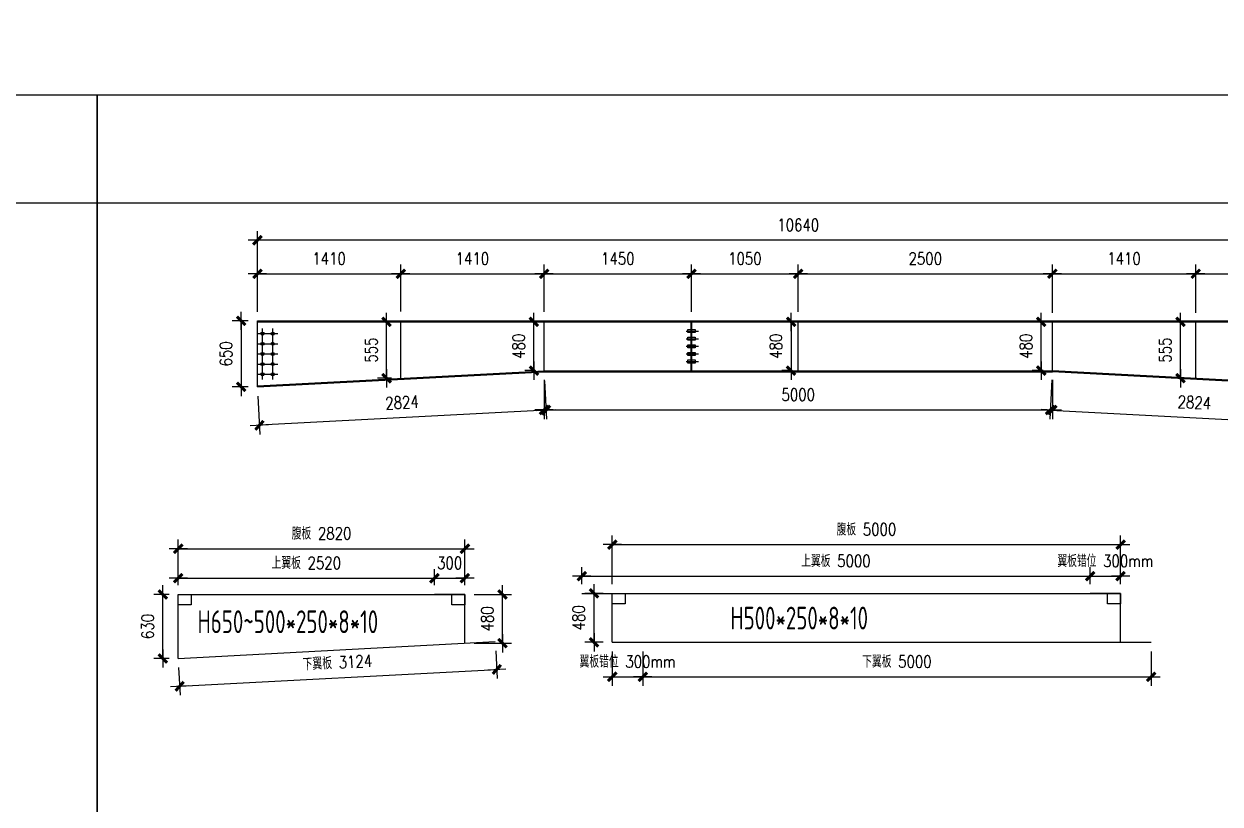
# Model space of a CAD drawing. Header units: millimetres. Extents: x 2287919 to 2522484, y -1845182 to -1736911.
# Drawn here: x 2486123 to 2497890, y -1806227 to -1798552 of the extents above; entities that cross this region are included whole.
import ezdxf

# ---------------------------------------------------------------- set-up
doc = ezdxf.new("R2010")
doc.units = ezdxf.units.MM
doc.header["$LTSCALE"] = 1000
doc.header["$PDMODE"] = 34
doc.styles.add('DIM_FONT', font='simplex.shx', dxfattribs={"width": 0.8, "bigfont": 'hztxt.shx'})
doc.styles.add('TSSD_Label', font='Tssdeng.shx', dxfattribs={"width": 0.7, "bigfont": 'hztxt.shx'})
doc.dimstyles.new('WGH(1)', dxfattribs={"dimscale": 1.2, "dimtxt": 100, "dimasz": 0.5, "dimexe": 75, "dimexo": 75, "dimgap": 75, "dimtad": 1, "dimdec": 0, "dimzin": 0, "dimdsep": 46, "dimtxsty": 'DIM_FONT', "dimblk1": '_DIMX', "dimblk2": '_DIMX', "dimsah": 1, "dimcen": 0.09, "dimclrd": 3, "dimclre": 3, "dimclrt": 7, "dimadec": 0, "dimazin": 0, "dimtfac": 1, "dimtdec": 0, "dimtix": 1, "dimtmove": 2, "dimatfit": 3, "dimldrblk": '_DIMX', "dimfxl": 1, "dimtolj": 1, "dimtzin": 0, "dimarcsym": 0})

# ---------------------------------------------------------------- blocks, each defined once
blk = doc.blocks.new('_DIMX')
blk.add_line((-150, 0), (150, 0))
at = {"const_width": 50}
blk.add_lwpolyline([(-70, -70), (70, 70)], dxfattribs=at)
blk = doc.blocks.new('*D1190')
at = {"color": 3, "lineweight": -2}
for p, q in [((2488330, -1801473), (2488170, -1801473)), ((2488260, -1801474), (2488260, -1802123)), ((2488330, -1802123), (2488170, -1802123))]:
    blk.add_line(p, q, dxfattribs=at)
at = {"layer": 'Defpoints', "color": 0}
for p in [(2488420, -1801473), (2488260, -1802123), (2488420, -1802123)]:
    blk.add_point(p, dxfattribs=at)
at = {"color": 3, "lineweight": -2, "xscale": 0.6, "yscale": 0.6, "zscale": 0.6}
for p, rotation in [((2488260, -1801473), 90), ((2488260, -1802123), 270)]:
    blk.add_blockref('_DIMX', p, dxfattribs=dict(at, rotation=rotation))
at = {"color": 7, "insert": (2488110, -1801798), "char_height": 120, "attachment_point": 5, "rotation": 90, "style": 'DIM_FONT'}
blk.add_mtext('\\A1;650', dxfattribs=at)
blk = doc.blocks.new('*D1191')
at = {"color": 3, "lineweight": -2}
for p, q in [((2488420, -1801380), (2488420, -1800920)), ((2489830, -1801380), (2489830, -1800920)), ((2488420.6, -1801010), (2489829.4, -1801010))]:
    blk.add_line(p, q, dxfattribs=at)
at = {"layer": 'Defpoints', "color": 0}
for p in [(2489830, -1801010), (2488420, -1801470), (2489830, -1801470)]:
    blk.add_point(p, dxfattribs=at)
at = {"color": 3, "lineweight": -2, "xscale": 0.6, "yscale": 0.6, "zscale": 0.6, "rotation": 180}
blk.add_blockref('_DIMX', (2488420, -1801010), dxfattribs=at)
at = {"color": 3, "lineweight": -2, "xscale": 0.6, "yscale": 0.6, "zscale": 0.6}
blk.add_blockref('_DIMX', (2489830, -1801010), dxfattribs=at)
at = {"color": 7, "insert": (2489125, -1800860), "char_height": 120, "attachment_point": 5, "style": 'DIM_FONT'}
blk.add_mtext('\\A1;1410', dxfattribs=at)
blk = doc.blocks.new('*D1192')
at = {"color": 3, "lineweight": -2}
for p, q in [((2489830, -1801380), (2489830, -1800920)), ((2491240, -1801383), (2491240, -1800920)), ((2489831, -1801010), (2491239, -1801010))]:
    blk.add_line(p, q, dxfattribs=at)
at = {"layer": 'Defpoints', "color": 0}
for p in [(2491240, -1801010), (2489830, -1801470), (2491240, -1801473)]:
    blk.add_point(p, dxfattribs=at)
at = {"color": 3, "lineweight": -2, "xscale": 0.6, "yscale": 0.6, "zscale": 0.6, "rotation": 180}
blk.add_blockref('_DIMX', (2489830, -1801010), dxfattribs=at)
at = {"color": 3, "lineweight": -2, "xscale": 0.6, "yscale": 0.6, "zscale": 0.6}
blk.add_blockref('_DIMX', (2491240, -1801010), dxfattribs=at)
at = {"color": 7, "insert": (2490535, -1800860), "char_height": 120, "attachment_point": 5, "style": 'DIM_FONT'}
blk.add_mtext('\\A1;1410', dxfattribs=at)
blk = doc.blocks.new('*D1193')
at = {"color": 3, "lineweight": -2}
for p, q in [((2491240, -1801383), (2491240, -1800920)), ((2492690, -1801383), (2492690, -1800920)), ((2491241, -1801010), (2492689, -1801010))]:
    blk.add_line(p, q, dxfattribs=at)
at = {"layer": 'Defpoints', "color": 0}
for p in [(2492690, -1801010), (2491240, -1801473), (2492690, -1801473)]:
    blk.add_point(p, dxfattribs=at)
at = {"color": 3, "lineweight": -2, "xscale": 0.6, "yscale": 0.6, "zscale": 0.6, "rotation": 180}
blk.add_blockref('_DIMX', (2491240, -1801010), dxfattribs=at)
at = {"color": 3, "lineweight": -2, "xscale": 0.6, "yscale": 0.6, "zscale": 0.6}
blk.add_blockref('_DIMX', (2492690, -1801010), dxfattribs=at)
at = {"color": 7, "insert": (2491965, -1800860), "char_height": 120, "attachment_point": 5, "style": 'DIM_FONT'}
blk.add_mtext('\\A1;1450', dxfattribs=at)
blk = doc.blocks.new('*D1194')
at = {"color": 3, "lineweight": -2}
for p, q in [((2492690, -1801383), (2492690, -1800920)), ((2493740, -1801383), (2493740, -1800920)), ((2492691, -1801010), (2493739, -1801010))]:
    blk.add_line(p, q, dxfattribs=at)
at = {"layer": 'Defpoints', "color": 0}
for p in [(2493740, -1801010), (2492690, -1801473), (2493740, -1801473)]:
    blk.add_point(p, dxfattribs=at)
at = {"color": 3, "lineweight": -2, "xscale": 0.6, "yscale": 0.6, "zscale": 0.6, "rotation": 180}
blk.add_blockref('_DIMX', (2492690, -1801010), dxfattribs=at)
at = {"color": 3, "lineweight": -2, "xscale": 0.6, "yscale": 0.6, "zscale": 0.6}
blk.add_blockref('_DIMX', (2493740, -1801010), dxfattribs=at)
at = {"color": 7, "insert": (2493215, -1800860), "char_height": 120, "attachment_point": 5, "style": 'DIM_FONT'}
blk.add_mtext('\\A1;1050', dxfattribs=at)
blk = doc.blocks.new('*D1195')
at = {"color": 3, "lineweight": -2}
for p, q in [((2493740, -1801383), (2493740, -1800920)), ((2496240, -1801393), (2496240, -1800920)), ((2493741, -1801010), (2496239, -1801010))]:
    blk.add_line(p, q, dxfattribs=at)
at = {"layer": 'Defpoints', "color": 0}
for p in [(2496240, -1801010), (2493740, -1801473), (2496240, -1801483)]:
    blk.add_point(p, dxfattribs=at)
at = {"color": 3, "lineweight": -2, "xscale": 0.6, "yscale": 0.6, "zscale": 0.6, "rotation": 180}
blk.add_blockref('_DIMX', (2493740, -1801010), dxfattribs=at)
at = {"color": 3, "lineweight": -2, "xscale": 0.6, "yscale": 0.6, "zscale": 0.6}
blk.add_blockref('_DIMX', (2496240, -1801010), dxfattribs=at)
at = {"color": 7, "insert": (2494990, -1800860), "char_height": 120, "attachment_point": 5, "style": 'DIM_FONT'}
blk.add_mtext('\\A1;2500', dxfattribs=at)
blk = doc.blocks.new('*D1196')
at = {"color": 3, "lineweight": -2}
for p, q in [((2496240, -1801393), (2496240, -1800920)), ((2497650, -1801393), (2497650, -1800920)), ((2496241, -1801010), (2497649, -1801010))]:
    blk.add_line(p, q, dxfattribs=at)
at = {"layer": 'Defpoints', "color": 0}
for p in [(2497650, -1801010), (2496240, -1801483), (2497650, -1801483)]:
    blk.add_point(p, dxfattribs=at)
at = {"color": 3, "lineweight": -2, "xscale": 0.6, "yscale": 0.6, "zscale": 0.6, "rotation": 180}
blk.add_blockref('_DIMX', (2496240, -1801010), dxfattribs=at)
at = {"color": 3, "lineweight": -2, "xscale": 0.6, "yscale": 0.6, "zscale": 0.6}
blk.add_blockref('_DIMX', (2497650, -1801010), dxfattribs=at)
at = {"color": 7, "insert": (2496945, -1800860), "char_height": 120, "attachment_point": 5, "style": 'DIM_FONT'}
blk.add_mtext('\\A1;1410', dxfattribs=at)
blk = doc.blocks.new('*D1197')
at = {"color": 3, "lineweight": -2}
for p, q in [((2497650, -1801393), (2497650, -1800920)), ((2499060, -1801383), (2499060, -1800920)), ((2497651, -1801010), (2499059, -1801010))]:
    blk.add_line(p, q, dxfattribs=at)
at = {"layer": 'Defpoints', "color": 0}
for p in [(2499060, -1801010), (2497650, -1801483), (2499060, -1801473)]:
    blk.add_point(p, dxfattribs=at)
at = {"color": 3, "lineweight": -2, "xscale": 0.6, "yscale": 0.6, "zscale": 0.6, "rotation": 180}
blk.add_blockref('_DIMX', (2497650, -1801010), dxfattribs=at)
at = {"color": 3, "lineweight": -2, "xscale": 0.6, "yscale": 0.6, "zscale": 0.6}
blk.add_blockref('_DIMX', (2499060, -1801010), dxfattribs=at)
at = {"color": 7, "insert": (2498355, -1800860), "char_height": 120, "attachment_point": 5, "style": 'DIM_FONT'}
blk.add_mtext('\\A1;1410', dxfattribs=at)
blk = doc.blocks.new('*D1198')
at = {"color": 3, "lineweight": -2}
for p, q in [((2488420, -1801383), (2488420, -1800590)), ((2499060, -1801383), (2499060, -1800590)), ((2499059, -1800680), (2488421, -1800680))]:
    blk.add_line(p, q, dxfattribs=at)
at = {"layer": 'Defpoints', "color": 0}
for p in [(2488420, -1800680), (2488420, -1801473), (2499060, -1801473)]:
    blk.add_point(p, dxfattribs=at)
at = {"color": 3, "lineweight": -2, "xscale": 0.6, "yscale": 0.6, "zscale": 0.6, "rotation": 180}
blk.add_blockref('_DIMX', (2488420, -1800680), dxfattribs=at)
at = {"color": 3, "lineweight": -2, "xscale": 0.6, "yscale": 0.6, "zscale": 0.6}
blk.add_blockref('_DIMX', (2499060, -1800680), dxfattribs=at)
at = {"color": 7, "insert": (2493740, -1800530), "char_height": 120, "attachment_point": 5, "style": 'DIM_FONT'}
blk.add_mtext('\\A1;10640', dxfattribs=at)
blk = doc.blocks.new('*D1199')
at = {"color": 3, "lineweight": -2}
for p, q in [((2491245, -1802063), (2491265, -1802441)), ((2488425, -1802213), (2488445, -1802591)), ((2491259, -1802351), (2488441, -1802501))]:
    blk.add_line(p, q, dxfattribs=at)
at = {"layer": 'Defpoints', "color": 0}
for p in [(2491240, -1801973), (2488420, -1802123), (2488440, -1802501)]:
    blk.add_point(p, dxfattribs=at)
at = {"color": 3, "lineweight": -2, "xscale": 0.6, "yscale": 0.6, "zscale": 0.6}
for p, rotation in [((2491260, -1802351), 3.044778444193943), ((2488440, -1802501), 183.044778444194)]:
    blk.add_blockref('_DIMX', p, dxfattribs=dict(at, rotation=rotation))
at = {"color": 7, "insert": (2489842, -1802276), "char_height": 120, "attachment_point": 5, "rotation": 3.0448, "style": 'DIM_FONT'}
blk.add_mtext('\\A1;2824', dxfattribs=at)
blk = doc.blocks.new('*D1200')
at = {"color": 3, "lineweight": -2}
for p, q in [((2491240, -1802053), (2491240, -1802440)), ((2496240, -1802053), (2496240, -1802440)), ((2491241, -1802350), (2496239, -1802350))]:
    blk.add_line(p, q, dxfattribs=at)
at = {"layer": 'Defpoints', "color": 0}
for p in [(2491240, -1801963), (2496240, -1801963), (2496240, -1802350)]:
    blk.add_point(p, dxfattribs=at)
at = {"color": 3, "lineweight": -2, "xscale": 0.6, "yscale": 0.6, "zscale": 0.6, "rotation": 180}
blk.add_blockref('_DIMX', (2491240, -1802350), dxfattribs=at)
at = {"color": 3, "lineweight": -2, "xscale": 0.6, "yscale": 0.6, "zscale": 0.6}
blk.add_blockref('_DIMX', (2496240, -1802350), dxfattribs=at)
at = {"color": 7, "insert": (2493740, -1802200), "char_height": 120, "attachment_point": 5, "style": 'DIM_FONT'}
blk.add_mtext('\\A1;5000', dxfattribs=at)
blk = doc.blocks.new('*D1201')
at = {"color": 3, "lineweight": -2}
for p, q in [((2496235, -1802053), (2496215, -1802441)), ((2499055, -1802203), (2499035, -1802591)), ((2496220, -1802351), (2499039, -1802501))]:
    blk.add_line(p, q, dxfattribs=at)
at = {"layer": 'Defpoints', "color": 0}
for p in [(2496240, -1801963), (2499060, -1802113), (2499039, -1802501)]:
    blk.add_point(p, dxfattribs=at)
at = {"color": 3, "lineweight": -2, "xscale": 0.6, "yscale": 0.6, "zscale": 0.6}
for p, rotation in [((2496219, -1802351), 176.955221555815), ((2499039, -1802501), 356.9552215558149)]:
    blk.add_blockref('_DIMX', p, dxfattribs=dict(at, rotation=rotation))
at = {"color": 7, "insert": (2497637, -1802276), "char_height": 120, "attachment_point": 5, "rotation": 356.9552, "style": 'DIM_FONT'}
blk.add_mtext('\\A1;2824', dxfattribs=at)
blk = doc.blocks.new('*D1203')
at = {"color": 3, "lineweight": -2}
for p, q in [((2489740, -1801483), (2489600, -1801483)), ((2489690, -1802038), (2489690, -1801484)), ((2489740, -1802038), (2489600, -1802038))]:
    blk.add_line(p, q, dxfattribs=at)
at = {"layer": 'Defpoints', "color": 0}
for p in [(2489690, -1801483), (2489830, -1801483), (2489830, -1802038)]:
    blk.add_point(p, dxfattribs=at)
at = {"color": 3, "lineweight": -2, "xscale": 0.6, "yscale": 0.6, "zscale": 0.6}
for p, rotation in [((2489690, -1801483), 90), ((2489690, -1802038), 270)]:
    blk.add_blockref('_DIMX', p, dxfattribs=dict(at, rotation=rotation))
at = {"color": 7, "insert": (2489540, -1801761), "char_height": 120, "attachment_point": 5, "rotation": 90, "style": 'DIM_FONT'}
blk.add_mtext('\\A1;555', dxfattribs=at)
blk = doc.blocks.new('*D1204')
at = {"color": 3, "lineweight": -2}
for p, q in [((2491150, -1801483), (2491050, -1801483)), ((2491140, -1801963), (2491140, -1801484)), ((2491150, -1801963), (2491050, -1801963))]:
    blk.add_line(p, q, dxfattribs=at)
at = {"layer": 'Defpoints', "color": 0}
for p in [(2491140, -1801483), (2491240, -1801483), (2491240, -1801963)]:
    blk.add_point(p, dxfattribs=at)
at = {"color": 3, "lineweight": -2, "xscale": 0.6, "yscale": 0.6, "zscale": 0.6}
for p, rotation in [((2491140, -1801483), 90), ((2491140, -1801963), 270)]:
    blk.add_blockref('_DIMX', p, dxfattribs=dict(at, rotation=rotation))
at = {"color": 7, "insert": (2490990, -1801723), "char_height": 120, "attachment_point": 5, "rotation": 90, "style": 'DIM_FONT'}
blk.add_mtext('\\A1;480', dxfattribs=at)
blk = doc.blocks.new('*D1205')
at = {"color": 3, "lineweight": -2}
for p, q in [((2493650, -1801483), (2493580, -1801483)), ((2493670, -1801484), (2493670, -1801963)), ((2493650, -1801963), (2493580, -1801963))]:
    blk.add_line(p, q, dxfattribs=at)
at = {"layer": 'Defpoints', "color": 0}
for p in [(2493740, -1801483), (2493670, -1801963), (2493740, -1801963)]:
    blk.add_point(p, dxfattribs=at)
at = {"color": 3, "lineweight": -2, "xscale": 0.6, "yscale": 0.6, "zscale": 0.6}
for p, rotation in [((2493670, -1801483), 90), ((2493670, -1801963), 270)]:
    blk.add_blockref('_DIMX', p, dxfattribs=dict(at, rotation=rotation))
at = {"color": 7, "insert": (2493520, -1801723), "char_height": 120, "attachment_point": 5, "rotation": 90, "style": 'DIM_FONT'}
blk.add_mtext('\\A1;480', dxfattribs=at)
blk = doc.blocks.new('*D1206')
at = {"color": 3, "lineweight": -2}
for p, q in [((2496150, -1801483), (2496040, -1801483)), ((2496130, -1801963), (2496130, -1801484)), ((2496150, -1801963), (2496040, -1801963))]:
    blk.add_line(p, q, dxfattribs=at)
at = {"layer": 'Defpoints', "color": 0}
for p in [(2496130, -1801483), (2496240, -1801483), (2496240, -1801963)]:
    blk.add_point(p, dxfattribs=at)
at = {"color": 3, "lineweight": -2, "xscale": 0.6, "yscale": 0.6, "zscale": 0.6}
for p, rotation in [((2496130, -1801483), 90), ((2496130, -1801963), 270)]:
    blk.add_blockref('_DIMX', p, dxfattribs=dict(at, rotation=rotation))
at = {"color": 7, "insert": (2495980, -1801723), "char_height": 120, "attachment_point": 5, "rotation": 90, "style": 'DIM_FONT'}
blk.add_mtext('\\A1;480', dxfattribs=at)
blk = doc.blocks.new('*D1207')
at = {"color": 3, "lineweight": -2}
for p, q in [((2497560, -1801483), (2497410, -1801483)), ((2497500, -1802038), (2497500, -1801484)), ((2497560, -1802038), (2497410, -1802038))]:
    blk.add_line(p, q, dxfattribs=at)
at = {"layer": 'Defpoints', "color": 0}
for p in [(2497500, -1801483), (2497650, -1801483), (2497650, -1802038)]:
    blk.add_point(p, dxfattribs=at)
at = {"color": 3, "lineweight": -2, "xscale": 0.6, "yscale": 0.6, "zscale": 0.6}
for p, rotation in [((2497500, -1801483), 90), ((2497500, -1802038), 270)]:
    blk.add_blockref('_DIMX', p, dxfattribs=dict(at, rotation=rotation))
at = {"color": 7, "insert": (2497350, -1801761), "char_height": 120, "attachment_point": 5, "rotation": 90, "style": 'DIM_FONT'}
blk.add_mtext('\\A1;555', dxfattribs=at)
blk = doc.blocks.new('*D1209')
at = {"color": 3, "lineweight": -2}
for p, q in [((2487551, -1804165), (2487400, -1804165)), ((2487490, -1804794), (2487490, -1804165)), ((2487551, -1804795), (2487400, -1804795))]:
    blk.add_line(p, q, dxfattribs=at)
at = {"layer": 'Defpoints', "color": 0}
for p in [(2487490, -1804165), (2487641, -1804165), (2487641, -1804795)]:
    blk.add_point(p, dxfattribs=at)
at = {"color": 3, "lineweight": -2, "xscale": 0.6, "yscale": 0.6, "zscale": 0.6}
for p, rotation in [((2487490, -1804165), 90), ((2487490, -1804795), 270)]:
    blk.add_blockref('_DIMX', p, dxfattribs=dict(at, rotation=rotation))
at = {"color": 7, "insert": (2487340, -1804480), "char_height": 120, "attachment_point": 5, "rotation": 90, "style": 'DIM_FONT'}
blk.add_mtext('\\A1;630', dxfattribs=at)
blk = doc.blocks.new('*D1210')
at = {"color": 3, "lineweight": -2}
for p, q in [((2487641, -1804075), (2487641, -1803625)), ((2490461, -1804075), (2490461, -1803625)), ((2487641, -1803715), (2490460, -1803715))]:
    blk.add_line(p, q, dxfattribs=at)
at = {"layer": 'Defpoints', "color": 0}
for p in [(2490461, -1803715), (2487641, -1804165), (2490461, -1804165)]:
    blk.add_point(p, dxfattribs=at)
at = {"color": 3, "lineweight": -2, "xscale": 0.6, "yscale": 0.6, "zscale": 0.6, "rotation": 180}
blk.add_blockref('_DIMX', (2487641, -1803715), dxfattribs=at)
at = {"color": 3, "lineweight": -2, "xscale": 0.6, "yscale": 0.6, "zscale": 0.6}
blk.add_blockref('_DIMX', (2490461, -1803715), dxfattribs=at)
at = {"color": 7, "insert": (2489051, -1803565), "char_height": 120, "attachment_point": 5, "style": 'DIM_FONT'}
blk.add_mtext('\\A1;腹板 2820', dxfattribs=at)
blk = doc.blocks.new('*D1211')
at = {"color": 3, "lineweight": -2}
for p, q in [((2490765, -1804719), (2490779, -1804992)), ((2487645, -1804884), (2487660, -1805157)), ((2487656, -1805068), (2490774, -1804902))]:
    blk.add_line(p, q, dxfattribs=at)
at = {"layer": 'Defpoints', "color": 0}
for p in [(2490760, -1804629), (2487641, -1804795), (2490775, -1804902)]:
    blk.add_point(p, dxfattribs=at)
at = {"color": 3, "lineweight": -2, "xscale": 0.6, "yscale": 0.6, "zscale": 0.6}
for p, rotation in [((2490775, -1804902), 3.044778444186358), ((2487655, -1805068), 183.0447784441864)]:
    blk.add_blockref('_DIMX', p, dxfattribs=dict(at, rotation=rotation))
at = {"color": 7, "insert": (2489207, -1804835), "char_height": 120, "attachment_point": 5, "rotation": 3.0448, "style": 'DIM_FONT'}
blk.add_mtext('\\A1;下翼板 3124', dxfattribs=at)
blk = doc.blocks.new('*D1212')
at = {"color": 3, "lineweight": -2}
for p, q in [((2490551, -1804165), (2490921, -1804165)), ((2490831, -1804644), (2490831, -1804165)), ((2490551, -1804645), (2490921, -1804645))]:
    blk.add_line(p, q, dxfattribs=at)
at = {"layer": 'Defpoints', "color": 0}
for p in [(2490461, -1804165), (2490831, -1804165), (2490461, -1804645)]:
    blk.add_point(p, dxfattribs=at)
at = {"color": 3, "lineweight": -2, "xscale": 0.6, "yscale": 0.6, "zscale": 0.6}
for p, rotation in [((2490831, -1804165), 90), ((2490831, -1804645), 270)]:
    blk.add_blockref('_DIMX', p, dxfattribs=dict(at, rotation=rotation))
at = {"color": 7, "insert": (2490681, -1804405), "char_height": 120, "attachment_point": 5, "rotation": 90, "style": 'DIM_FONT'}
blk.add_mtext('\\A1;480', dxfattribs=at)
blk = doc.blocks.new('*D1213')
at = {"color": 3, "lineweight": -2}
for p, q in [((2487641, -1804075), (2487641, -1803915)), ((2490161, -1804075), (2490161, -1803915)), ((2487641, -1804005), (2490160, -1804005))]:
    blk.add_line(p, q, dxfattribs=at)
at = {"layer": 'Defpoints', "color": 0}
for p in [(2490161, -1804005), (2487641, -1804165), (2490161, -1804165)]:
    blk.add_point(p, dxfattribs=at)
at = {"color": 3, "lineweight": -2, "xscale": 0.6, "yscale": 0.6, "zscale": 0.6, "rotation": 180}
blk.add_blockref('_DIMX', (2487641, -1804005), dxfattribs=at)
at = {"color": 3, "lineweight": -2, "xscale": 0.6, "yscale": 0.6, "zscale": 0.6}
blk.add_blockref('_DIMX', (2490161, -1804005), dxfattribs=at)
at = {"color": 7, "insert": (2488901, -1803855), "char_height": 120, "attachment_point": 5, "style": 'DIM_FONT'}
blk.add_mtext('\\A1;上翼板 2520', dxfattribs=at)
blk = doc.blocks.new('*D1214')
at = {"color": 3, "lineweight": -2}
for p, q in [((2490161, -1804075), (2490161, -1803915)), ((2490461, -1804075), (2490461, -1803915)), ((2490160, -1804005), (2490159, -1804005)), ((2490161, -1804005), (2490461, -1804005)), ((2490461, -1804005), (2490462, -1804005))]:
    blk.add_line(p, q, dxfattribs=at)
at = {"layer": 'Defpoints', "color": 0}
for p in [(2490461, -1804005), (2490161, -1804165), (2490461, -1804165)]:
    blk.add_point(p, dxfattribs=at)
at = {"color": 3, "lineweight": -2, "xscale": 0.6, "yscale": 0.6, "zscale": 0.6}
blk.add_blockref('_DIMX', (2490161, -1804005), dxfattribs=at)
at = {"color": 3, "lineweight": -2, "xscale": 0.6, "yscale": 0.6, "zscale": 0.6, "rotation": 180}
blk.add_blockref('_DIMX', (2490461, -1804005), dxfattribs=at)
at = {"color": 7, "insert": (2490311, -1803855), "char_height": 120, "attachment_point": 5, "style": 'DIM_FONT'}
blk.add_mtext('\\A1;300', dxfattribs=at)
blk = doc.blocks.new('*D1215')
at = {"color": 3, "lineweight": -2}
for p, q in [((2491821, -1804155), (2491641, -1804155)), ((2491731, -1804634), (2491731, -1804155)), ((2491821, -1804635), (2491641, -1804635))]:
    blk.add_line(p, q, dxfattribs=at)
at = {"layer": 'Defpoints', "color": 0}
for p in [(2491731, -1804155), (2491911, -1804155), (2491911, -1804635)]:
    blk.add_point(p, dxfattribs=at)
at = {"color": 3, "lineweight": -2, "xscale": 0.6, "yscale": 0.6, "zscale": 0.6}
for p, rotation in [((2491731, -1804155), 90), ((2491731, -1804635), 270)]:
    blk.add_blockref('_DIMX', p, dxfattribs=dict(at, rotation=rotation))
at = {"color": 7, "insert": (2491581, -1804395), "char_height": 120, "attachment_point": 5, "rotation": 90, "style": 'DIM_FONT'}
blk.add_mtext('\\A1;480', dxfattribs=at)
blk = doc.blocks.new('*D1220')
at = {"color": 3, "lineweight": -2}
for p, q in [((2491611, -1804065), (2491611, -1803895)), ((2496611, -1804065), (2496611, -1803895)), ((2491611, -1803985), (2496610, -1803985))]:
    blk.add_line(p, q, dxfattribs=at)
at = {"layer": 'Defpoints', "color": 0}
for p in [(2496611, -1803985), (2491611, -1804155), (2496611, -1804155)]:
    blk.add_point(p, dxfattribs=at)
at = {"color": 3, "lineweight": -2, "xscale": 0.6, "yscale": 0.6, "zscale": 0.6, "rotation": 180}
blk.add_blockref('_DIMX', (2491611, -1803985), dxfattribs=at)
at = {"color": 3, "lineweight": -2, "xscale": 0.6, "yscale": 0.6, "zscale": 0.6}
blk.add_blockref('_DIMX', (2496611, -1803985), dxfattribs=at)
at = {"color": 7, "insert": (2494111, -1803835), "char_height": 120, "attachment_point": 5, "style": 'DIM_FONT'}
blk.add_mtext('\\A1;上翼板 5000', dxfattribs=at)
blk = doc.blocks.new('*D1221')
at = {"color": 3, "lineweight": -2}
for p, q in [((2496611, -1804065), (2496611, -1803895)), ((2496911, -1804065), (2496911, -1803895)), ((2496610, -1803985), (2496609, -1803985)), ((2496611, -1803985), (2496911, -1803985)), ((2496911, -1803985), (2496912, -1803985))]:
    blk.add_line(p, q, dxfattribs=at)
at = {"layer": 'Defpoints', "color": 0}
for p in [(2496911, -1803985), (2496611, -1804155), (2496911, -1804155)]:
    blk.add_point(p, dxfattribs=at)
at = {"color": 3, "lineweight": -2, "xscale": 0.6, "yscale": 0.6, "zscale": 0.6}
blk.add_blockref('_DIMX', (2496611, -1803985), dxfattribs=at)
at = {"color": 3, "lineweight": -2, "xscale": 0.6, "yscale": 0.6, "zscale": 0.6, "rotation": 180}
blk.add_blockref('_DIMX', (2496911, -1803985), dxfattribs=at)
at = {"color": 7, "insert": (2496761, -1803835), "char_height": 120, "attachment_point": 5, "style": 'DIM_FONT'}
blk.add_mtext('\\A1;翼板错位 300mm', dxfattribs=at)
blk = doc.blocks.new('*D1222')
at = {"color": 3, "lineweight": -2}
for p, q in [((2491911, -1804065), (2491911, -1803585)), ((2496911, -1804065), (2496911, -1803585)), ((2491911, -1803675), (2496910, -1803675))]:
    blk.add_line(p, q, dxfattribs=at)
at = {"layer": 'Defpoints', "color": 0}
for p in [(2496911, -1803675), (2491911, -1804155), (2496911, -1804155)]:
    blk.add_point(p, dxfattribs=at)
at = {"color": 3, "lineweight": -2, "xscale": 0.6, "yscale": 0.6, "zscale": 0.6, "rotation": 180}
blk.add_blockref('_DIMX', (2491911, -1803675), dxfattribs=at)
at = {"color": 3, "lineweight": -2, "xscale": 0.6, "yscale": 0.6, "zscale": 0.6}
blk.add_blockref('_DIMX', (2496911, -1803675), dxfattribs=at)
at = {"color": 7, "insert": (2494411, -1803525), "char_height": 120, "attachment_point": 5, "style": 'DIM_FONT'}
blk.add_mtext('\\A1;腹板 5000', dxfattribs=at)
blk = doc.blocks.new('*D1223')
at = {"color": 3, "lineweight": -2}
for p, q in [((2491911, -1804725), (2491911, -1805065)), ((2492211, -1804725), (2492211, -1805065)), ((2491910, -1804975), (2491909, -1804975)), ((2491911, -1804975), (2492211, -1804975)), ((2492211, -1804975), (2492212, -1804975))]:
    blk.add_line(p, q, dxfattribs=at)
at = {"layer": 'Defpoints', "color": 0}
for p in [(2491911, -1804635), (2492211, -1804635), (2492211, -1804975)]:
    blk.add_point(p, dxfattribs=at)
at = {"color": 3, "lineweight": -2, "xscale": 0.6, "yscale": 0.6, "zscale": 0.6}
blk.add_blockref('_DIMX', (2491911, -1804975), dxfattribs=at)
at = {"color": 3, "lineweight": -2, "xscale": 0.6, "yscale": 0.6, "zscale": 0.6, "rotation": 180}
blk.add_blockref('_DIMX', (2492211, -1804975), dxfattribs=at)
at = {"color": 7, "insert": (2492061, -1804825), "char_height": 120, "attachment_point": 5, "style": 'DIM_FONT'}
blk.add_mtext('\\A1;翼板错位 300mm', dxfattribs=at)
blk = doc.blocks.new('*D1224')
at = {"color": 3, "lineweight": -2}
for p, q in [((2492211, -1804725), (2492211, -1805065)), ((2497211, -1804725), (2497211, -1805065)), ((2492211, -1804975), (2497210, -1804975))]:
    blk.add_line(p, q, dxfattribs=at)
at = {"layer": 'Defpoints', "color": 0}
for p in [(2492211, -1804635), (2497211, -1804635), (2497211, -1804975)]:
    blk.add_point(p, dxfattribs=at)
at = {"color": 3, "lineweight": -2, "xscale": 0.6, "yscale": 0.6, "zscale": 0.6, "rotation": 180}
blk.add_blockref('_DIMX', (2492211, -1804975), dxfattribs=at)
at = {"color": 3, "lineweight": -2, "xscale": 0.6, "yscale": 0.6, "zscale": 0.6}
blk.add_blockref('_DIMX', (2497211, -1804975), dxfattribs=at)
at = {"color": 7, "insert": (2494711, -1804825), "char_height": 120, "attachment_point": 5, "style": 'DIM_FONT'}
blk.add_mtext('\\A1;下翼板 5000', dxfattribs=at)

msp = doc.modelspace()

# ---------------------------------------------------------------- linework, layer by layer
for p, q in [((2488420, -1802123.5), (2488420, -1801473.5)), ((2488420, -1801473.5), (2499060, -1801473.5)), ((2488420, -1801483.5), (2499060, -1801483.5)), ((2488470, -1802048.5), (2488470, -1801548.5)), ((2488570, -1802048.5), (2488570, -1801548.5)), ((2489830, -1802038.5), (2489830, -1801483.5)), ((2491240, -1801963.5), (2491240, -1801483.5)), ((2492200, -1801473.5), (2499458.7, -1801473.5)), ((2492200, -1801483.5), (2499465, -1801483.5)), ((2492636.5, -1801573.5), (2492760.1, -1801573.5)), ((2492686, -1801473.5), (2492694, -1801473.5)), ((2493740, -1801963.5), (2493740, -1801483.5)), ((2496240, -1801963.5), (2496240, -1801483.5)), ((2497650, -1802038.5), (2497650, -1801483.5)), ((2488420, -1801598.5), (2488620, -1801598.5)), ((2488420, -1801698.5), (2488620, -1801698.5)), ((2492636.5, -1801648.5), (2492760.1, -1801648.5)), ((2492682.1, -1801648.5), (2492697.9, -1801648.5)), ((2488420, -1801798.5), (2488620, -1801798.5)), ((2492636.5, -1801723.5), (2492760.1, -1801723.5)), ((2492636.5, -1801798.5), (2492760.1, -1801798.5)), ((2492682.1, -1801723.5), (2492697.9, -1801723.5)), ((2492682.1, -1801798.5), (2492697.9, -1801798.5)), ((2488420, -1801898.5), (2488620, -1801898.5)), ((2492636.5, -1801873.5), (2492760.1, -1801873.5)), ((2492682.1, -1801873.5), (2492697.9, -1801873.5)), ((2488420, -1802113.5), (2491239.5, -1801963.5)), ((2488420, -1802123.5), (2491240, -1801973.5)), ((2488420, -1801998.5), (2488620, -1801998.5)), ((2491240, -1801963.5), (2496240, -1801963.5)), ((2491240, -1801973.5), (2496240, -1801973.5)), ((2499060, -1802113.5), (2496240, -1801963.5)), ((2499060, -1802123.5), (2496240, -1801973.5)), ((2487640.6, -1804794.6), (2487640.6, -1804164.6)), ((2487640.6, -1804164.6), (2490460.6, -1804164.6)), ((2490460.6, -1804644.6), (2490460.6, -1804164.6)), ((2491610.6, -1804154.6), (2496910.6, -1804154.6)), ((2491910.6, -1804634.6), (2491910.6, -1804154.6)), ((2496910.6, -1804634.6), (2496910.6, -1804154.6)), ((2487640.6, -1804794.6), (2490760.2, -1804628.6)), ((2491910.6, -1804634.6), (2496910.6, -1804634.6)), ((2496910.6, -1804634.6), (2497210.6, -1804634.6))]:
    msp.add_line(p, q)
at = {"color": 2}
for p, q in [((2492686, -1801973.5), (2492686, -1801473.5)), ((2492694, -1801973.5), (2492694, -1801473.5))]:
    msp.add_line(p, q, dxfattribs=at)
at = {"color": 1}
for p, q in [((2492690, -1801973.5), (2492690, -1801473.5)), ((2490460.6, -1804164.6), (2490160.6, -1804164.6)), ((2496910.6, -1804154.6), (2496610.6, -1804154.6)), ((2491910.6, -1804634.6), (2492210.6, -1804634.6))]:
    msp.add_line(p, q, dxfattribs=at)
for points in [[(2449705.5, -1768081.5), (2504637, -1768081.5), (2504637, -1799252), (2449705.5, -1799252)], [(2469023.9, -1800312), (2486843.9, -1800312), (2486843.9, -1799252), (2469023.9, -1799252)], [(2486843.9, -1800312), (2504663.9, -1800312), (2504663.9, -1799252), (2486843.9, -1799252)], [(2469023.9, -1800312), (2486843.9, -1800312), (2486843.9, -1812912), (2469023.9, -1812912)], [(2486843.9, -1800312), (2504663.9, -1800312), (2504663.9, -1812912), (2486843.9, -1812912)], [(2492655.1, -1801558.2), (2492725.1, -1801558.2), (2492725.1, -1801588), (2492655.1, -1801588)], [(2492655.1, -1801633.2), (2492725.1, -1801633.2), (2492725.1, -1801663), (2492655.1, -1801663)], [(2492655.1, -1801708.2), (2492725.1, -1801708.2), (2492725.1, -1801738), (2492655.1, -1801738)], [(2492655.1, -1801783.2), (2492725.1, -1801783.2), (2492725.1, -1801813), (2492655.1, -1801813)], [(2492655.1, -1801858.2), (2492725.1, -1801858.2), (2492725.1, -1801888), (2492655.1, -1801888)], [(2487640.6, -1804164.6), (2487768.2, -1804164.6), (2487768.2, -1804268), (2487640.6, -1804268)], [(2490333, -1804164.6), (2490460.6, -1804164.6), (2490460.6, -1804268), (2490333, -1804268)], [(2491910.6, -1804154.6), (2492038.2, -1804154.6), (2492038.2, -1804258), (2491910.6, -1804258)], [(2496783, -1804154.6), (2496910.6, -1804154.6), (2496910.6, -1804258), (2496783, -1804258)]]:
    msp.add_lwpolyline(points, close=True)
for centre in [(2488470, -1801598.5), (2488570, -1801598.5), (2488470, -1801698.5), (2488570, -1801698.5), (2488470, -1801798.5), (2488570, -1801798.5), (2488470, -1801898.5), (2488570, -1801898.5), (2488470, -1801998.5), (2488570, -1801998.5)]:
    msp.add_circle(centre, 15)

# ---------------------------------------------------------------- texts
at = {"color": 0, "style": 'TSSD_Label', "width": 0.7}
for s, p in [('H500*250*8*10', (2493072.8, -1804509.7)), ('H650~500*250*8*10', (2487831.5, -1804545.7))]:
    msp.add_text(s, height=224.347, dxfattribs=at).set_placement(p)

# ---------------------------------------------------------------- dimensions: what is measured, and where the dimension line sits
for p1, p2, distance, picture, middle in [((2499060, -1801473.5), (2488420, -1801473.5), -793.5, '*D1198', (2493740, -1800530)), ((2488420, -1801473.5), (2488420, -1802123.5), -160, '*D1190', (2488110, -1801798.5)), ((2489830, -1802038.5), (2489830, -1801483.5), 140, '*D1203', (2489540, -1801761)), ((2491240, -1801963.5), (2491240, -1801483.5), 100, '*D1204', (2490990, -1801723.5)), ((2493740, -1801483.5), (2493740, -1801963.5), -70, '*D1205', (2493520, -1801723.5)), ((2496240, -1801963.5), (2496240, -1801483.5), 110, '*D1206', (2495980, -1801723.5)), ((2497650, -1802038.5), (2497650, -1801483.5), 150, '*D1207', (2497350, -1801761)), ((2491240, -1801973.5), (2488420, -1802123.5), 378, '*D1199', (2489842.1, -1802276.2)), ((2491240, -1801963.5), (2496240, -1801963.5), -386.5, '*D1200', (2493740, -1802200)), ((2496240, -1801963.5), (2499060, -1802113.5), -388.1, '*D1201', (2497637.4, -1802276.2))]:
    dim = msp.add_aligned_dim(p1=p1, p2=p2, distance=distance, dimstyle='WGH(1)')
    dim.commit()
    dim.dimension.update_dxf_attribs({"geometry": picture, "text_midpoint": middle})
for base, p1, p2, picture, middle in [((2489830, -1801010), (2488420, -1801470), (2489830, -1801470), '*D1191', (2489125, -1800860)), ((2491240, -1801010), (2489830, -1801470), (2491240, -1801473.5), '*D1192', (2490535, -1800860)), ((2492690, -1801010), (2491240, -1801473.5), (2492690, -1801473.5), '*D1193', (2491965, -1800860)), ((2493740, -1801010), (2492690, -1801473.5), (2493740, -1801473.5), '*D1194', (2493215, -1800860)), ((2496240, -1801010), (2493740, -1801473.5), (2496240, -1801483.5), '*D1195', (2494990, -1800860)), ((2497650, -1801010), (2496240, -1801483.5), (2497650, -1801483.5), '*D1196', (2496945, -1800860)), ((2499060, -1801010), (2497650, -1801483.5), (2499060, -1801473.5), '*D1197', (2498355, -1800860))]:
    dim = msp.add_linear_dim(base=base, p1=p1, p2=p2, dimstyle='WGH(1)')
    dim.commit()
    dim.dimension.update_dxf_attribs({"geometry": picture, "text_midpoint": middle})
at = {"color": 1}
for p1, p2, distance, text, picture, middle in [((2491910.6, -1804154.6), (2496910.6, -1804154.6), 480, '腹板 5000', '*D1222', (2494410.6, -1803524.6)), ((2487640.6, -1804164.6), (2490460.6, -1804164.6), 450, '腹板 2820', '*D1210', (2489050.6, -1803564.6)), ((2487640.6, -1804164.6), (2490160.6, -1804164.6), 160, '上翼板 2520', '*D1213', (2488900.6, -1803854.6)), ((2487640.6, -1804794.6), (2490760.2, -1804628.6), -273.4, '下翼板 3124', '*D1211', (2489206.9, -1804834.8))]:
    dim = msp.add_aligned_dim(p1=p1, p2=p2, distance=distance, text=text, dimstyle='WGH(1)', dxfattribs=at)
    dim.commit()
    dim.dimension.update_dxf_attribs({"geometry": picture, "text_midpoint": middle})
for base, p1, p2, text, picture, middle in [((2496610.6, -1803984.6), (2491610.6, -1804154.6), (2496610.6, -1804154.6), '上翼板 5000', '*D1220', (2494110.6, -1803834.6)), ((2496910.6, -1803984.6), (2496610.6, -1804154.6), (2496910.6, -1804154.6), '翼板错位 300mm', '*D1221', (2496760.6, -1803834.6)), ((2492210.6, -1804974.6), (2491910.6, -1804634.6), (2492210.6, -1804634.6), '翼板错位 300mm', '*D1223', (2492060.6, -1804824.6)), ((2497210.6, -1804974.6), (2492210.6, -1804634.6), (2497210.6, -1804634.6), '下翼板 5000', '*D1224', (2494710.6, -1804824.6))]:
    dim = msp.add_linear_dim(base=base, p1=p1, p2=p2, text=text, dimstyle='WGH(1)', dxfattribs=at)
    dim.commit()
    dim.dimension.update_dxf_attribs({"geometry": picture, "text_midpoint": middle})
dim = msp.add_linear_dim(base=(2490460.6, -1804004.6), p1=(2490160.6, -1804164.6), p2=(2490460.6, -1804164.6), angle=180, dimstyle='WGH(1)', dxfattribs=at)
dim.commit()
dim.dimension.update_dxf_attribs({"geometry": '*D1214', "text_midpoint": (2490310.6, -1803854.6)})
for p1, p2, distance, picture, middle in [((2487640.6, -1804794.6), (2487640.6, -1804164.6), 150.9, '*D1209', (2487339.6, -1804479.6)), ((2490460.6, -1804644.6), (2490460.6, -1804164.6), -370, '*D1212', (2490680.6, -1804404.6)), ((2491910.6, -1804634.6), (2491910.6, -1804154.6), 180, '*D1215', (2491580.6, -1804394.6))]:
    dim = msp.add_aligned_dim(p1=p1, p2=p2, distance=distance, dimstyle='WGH(1)', dxfattribs=at)
    dim.commit()
    dim.dimension.update_dxf_attribs({"geometry": picture, "text_midpoint": middle})

doc.saveas('drawing.dxf')
